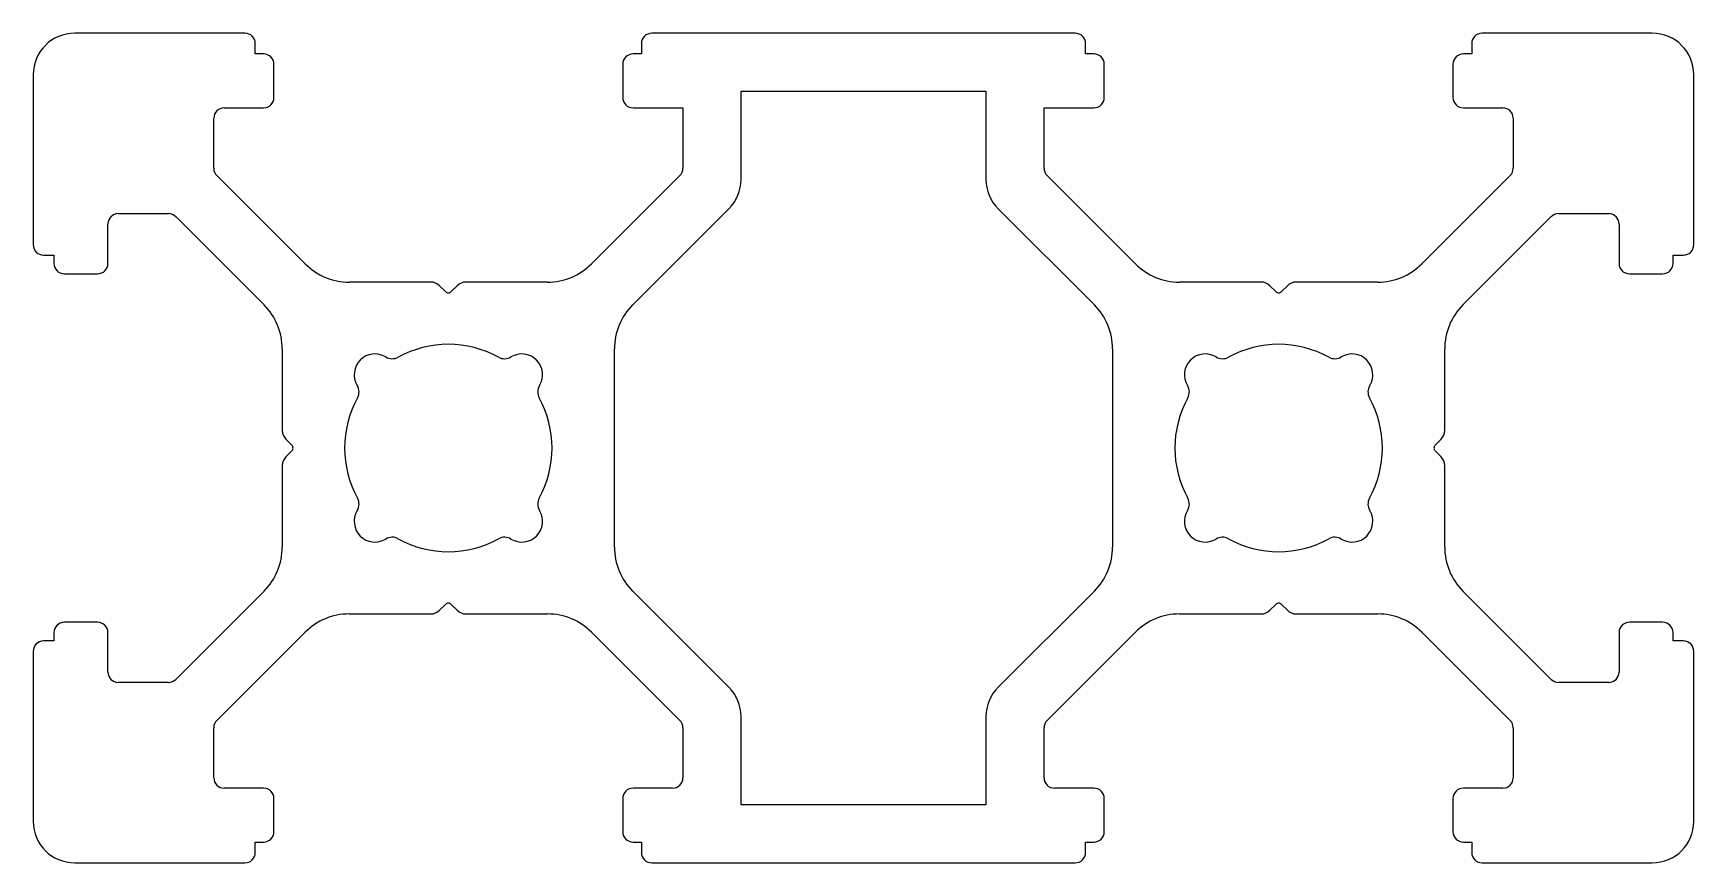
# Model space of a CAD drawing. Extents: x 1722.6 to 1762.6, y 912.4 to 932.4.
import ezdxf

# ---------------------------------------------------------------- set-up
doc = ezdxf.new("R2010")
doc.units = 0
doc.layers.get('0').update_dxf_attribs({"linetype": 'CONTINUOUS'})

msp = doc.modelspace()

# ---------------------------------------------------------------- linework, layer by layer
for p, q in [((1727.733, 932.434), (1723.633, 932.434)), ((1747.733, 932.434), (1737.533, 932.434)), ((1761.633, 932.434), (1757.533, 932.434)), ((1727.983, 931.934), (1727.983, 932.184)), ((1737.283, 932.184), (1737.283, 931.934)), ((1747.983, 931.934), (1747.983, 932.184)), ((1757.283, 932.184), (1757.283, 931.934)), ((1728.183, 931.934), (1727.983, 931.934)), ((1728.433, 930.884), (1728.433, 931.684)), ((1736.833, 931.684), (1736.833, 930.884)), ((1737.283, 931.934), (1737.083, 931.934)), ((1748.183, 931.934), (1747.983, 931.934)), ((1748.433, 930.884), (1748.433, 931.684)), ((1756.833, 931.684), (1756.833, 930.884)), ((1757.283, 931.934), (1757.083, 931.934)), ((1722.633, 931.434), (1722.633, 927.334)), ((1762.633, 927.334), (1762.633, 931.434)), ((1739.683, 931.034), (1745.583, 931.034)), ((1739.683, 928.908), (1739.683, 931.034)), ((1745.583, 931.034), (1745.583, 928.908)), ((1727.233, 930.634), (1728.183, 930.634)), ((1737.083, 930.634), (1738.283, 930.634)), ((1738.283, 930.634), (1738.283, 929.178)), ((1746.983, 930.634), (1748.183, 930.634)), ((1746.983, 929.178), (1746.983, 930.634)), ((1757.083, 930.634), (1758.033, 930.634)), ((1726.983, 929.178), (1726.983, 930.384)), ((1758.283, 930.384), (1758.283, 929.178)), ((1729.184, 926.874), (1727.056, 929.001)), ((1738.21, 929.001), (1736.083, 926.874)), ((1749.184, 926.874), (1747.056, 929.001)), ((1758.21, 929.001), (1756.083, 926.874)), ((1724.683, 928.084), (1725.89, 928.084)), ((1726.066, 928.011), (1728.194, 925.884)), ((1737.073, 925.884), (1739.39, 928.201)), ((1745.876, 928.201), (1748.194, 925.884)), ((1757.073, 925.884), (1759.2, 928.011)), ((1759.377, 928.084), (1760.583, 928.084)), ((1724.433, 926.884), (1724.433, 927.834)), ((1760.833, 927.834), (1760.833, 926.884)), ((1722.883, 927.084), (1723.133, 927.084)), ((1723.133, 927.084), (1723.133, 926.884)), ((1762.133, 927.084), (1762.383, 927.084)), ((1762.133, 926.884), (1762.133, 927.084)), ((1723.383, 926.634), (1724.183, 926.634)), ((1732.209, 926.434), (1730.244, 926.434)), ((1735.022, 926.434), (1733.057, 926.434)), ((1752.209, 926.434), (1750.244, 926.434)), ((1755.022, 926.434), (1753.057, 926.434)), ((1761.083, 926.634), (1761.883, 926.634)), ((1732.562, 926.205), (1732.421, 926.346)), ((1732.845, 926.346), (1732.704, 926.205)), ((1752.562, 926.205), (1752.421, 926.346)), ((1752.845, 926.346), (1752.704, 926.205)), ((1728.633, 924.823), (1728.633, 922.858)), ((1736.633, 920.045), (1736.633, 924.823)), ((1748.633, 924.823), (1748.633, 920.045)), ((1756.633, 922.858), (1756.633, 924.823)), ((1728.721, 922.646), (1728.862, 922.505)), ((1756.404, 922.505), (1756.545, 922.646)), ((1728.633, 922.01), (1728.633, 920.045)), ((1728.862, 922.363), (1728.721, 922.222)), ((1756.545, 922.222), (1756.404, 922.363)), ((1756.633, 920.045), (1756.633, 922.01)), ((1728.194, 918.985), (1726.066, 916.857)), ((1739.39, 916.667), (1737.073, 918.985)), ((1748.194, 918.985), (1745.876, 916.667)), ((1759.2, 916.857), (1757.073, 918.985)), ((1730.244, 918.434), (1732.209, 918.434)), ((1732.421, 918.522), (1732.562, 918.663)), ((1732.704, 918.663), (1732.845, 918.522)), ((1733.057, 918.434), (1735.022, 918.434)), ((1750.244, 918.434), (1752.209, 918.434)), ((1752.421, 918.522), (1752.562, 918.663)), ((1752.704, 918.663), (1752.845, 918.522)), ((1753.057, 918.434), (1755.022, 918.434)), ((1724.183, 918.234), (1723.383, 918.234)), ((1761.883, 918.234), (1761.083, 918.234)), ((1723.133, 917.784), (1722.883, 917.784)), ((1723.133, 917.984), (1723.133, 917.784)), ((1724.433, 917.034), (1724.433, 917.984)), ((1727.056, 915.867), (1729.184, 917.995)), ((1736.083, 917.995), (1738.21, 915.867)), ((1747.056, 915.867), (1749.184, 917.995)), ((1756.083, 917.995), (1758.21, 915.867)), ((1760.833, 917.984), (1760.833, 917.034)), ((1762.133, 917.784), (1762.133, 917.984)), ((1762.383, 917.784), (1762.133, 917.784)), ((1722.633, 917.534), (1722.633, 913.434)), ((1762.633, 913.434), (1762.633, 917.534)), ((1725.89, 916.784), (1724.683, 916.784)), ((1760.583, 916.784), (1759.377, 916.784)), ((1726.983, 914.484), (1726.983, 915.691)), ((1738.283, 915.691), (1738.283, 914.484)), ((1739.683, 913.834), (1739.683, 915.96)), ((1745.583, 915.96), (1745.583, 913.834)), ((1746.983, 914.484), (1746.983, 915.691)), ((1758.283, 915.691), (1758.283, 914.484)), ((1728.183, 914.234), (1727.233, 914.234)), ((1738.033, 914.234), (1737.083, 914.234)), ((1748.183, 914.234), (1747.233, 914.234)), ((1758.033, 914.234), (1757.083, 914.234)), ((1728.433, 913.184), (1728.433, 913.984)), ((1736.833, 913.984), (1736.833, 913.184)), ((1745.583, 913.834), (1739.683, 913.834)), ((1748.433, 913.184), (1748.433, 913.984)), ((1756.833, 913.984), (1756.833, 913.184)), ((1727.983, 912.684), (1727.983, 912.934)), ((1727.983, 912.934), (1728.183, 912.934)), ((1737.083, 912.934), (1737.283, 912.934)), ((1737.283, 912.934), (1737.283, 912.684)), ((1747.983, 912.934), (1748.183, 912.934)), ((1747.983, 912.684), (1747.983, 912.934)), ((1757.083, 912.934), (1757.283, 912.934)), ((1757.283, 912.934), (1757.283, 912.684)), ((1723.633, 912.434), (1727.733, 912.434)), ((1737.533, 912.434), (1747.733, 912.434)), ((1757.533, 912.434), (1761.633, 912.434))]:
    msp.add_line(p, q)
for centre, radius, start, end in [((1723.633, 931.434), 1, 90, 180), ((1727.733, 932.184), 0.25, 360, 90), ((1737.533, 932.184), 0.25, 90, 180), ((1747.733, 932.184), 0.25, 360, 90), ((1757.533, 932.184), 0.25, 90, 180), ((1761.633, 931.434), 1, 360, 90), ((1728.183, 931.684), 0.25, 0, 90), ((1737.083, 931.684), 0.25, 90, 180), ((1748.183, 931.684), 0.25, 0, 90), ((1757.083, 931.684), 0.25, 90, 180), ((1728.183, 930.884), 0.25, 270, 0), ((1737.083, 930.884), 0.25, 180, 270), ((1748.183, 930.884), 0.25, 270, 0), ((1757.083, 930.884), 0.25, 180, 270), ((1727.233, 930.384), 0.25, 90, 180), ((1758.033, 930.384), 0.25, 0, 90), ((1727.233, 929.178), 0.25, 180, 224.9999), ((1738.033, 929.178), 0.25, 315.0001, 0), ((1738.683, 928.908), 1, 315.0001, 0.0001), ((1746.583, 928.908), 1, 179.9999, 224.9999), ((1747.233, 929.178), 0.25, 180, 224.9999), ((1758.033, 929.178), 0.25, 314.9999, 359.9999), ((1724.683, 927.834), 0.25, 90, 180), ((1725.89, 927.834), 0.25, 44.9999, 90), ((1759.377, 927.834), 0.25, 90.0001, 135.0001), ((1760.583, 927.834), 0.25, 0, 90), ((1722.883, 927.334), 0.25, 180, 270), ((1762.383, 927.334), 0.25, 270, 0), ((1723.383, 926.884), 0.25, 180, 270), ((1724.183, 926.884), 0.25, 270, 0), ((1730.244, 927.934), 1.5, 225, 270.0001), ((1735.022, 927.934), 1.5, 270, 315), ((1750.244, 927.934), 1.5, 225, 270), ((1755.022, 927.934), 1.5, 270, 315), ((1761.083, 926.884), 0.25, 180, 270), ((1761.883, 926.884), 0.25, 270, 0), ((1732.209, 926.134), 0.3, 45.0001, 90.0003), ((1733.057, 926.134), 0.3, 89.9997, 134.9999), ((1752.209, 926.134), 0.3, 45.0001, 89.9999), ((1753.057, 926.134), 0.3, 90.0001, 134.9999), ((1732.633, 926.276), 0.1, 224.9996, 315.0004), ((1752.633, 926.276), 0.1, 224.9996, 315.0004), ((1727.133, 924.823), 1.5, 359.9999, 44.9999), ((1738.133, 924.823), 1.5, 135, 180), ((1747.133, 924.823), 1.5, 360, 45), ((1758.133, 924.823), 1.5, 135, 180), ((1732.633, 922.434), 2.5, 61.1134, 118.8866), ((1752.633, 922.434), 2.5, 61.1134, 118.8866), ((1730.865, 924.202), 0.5, 58.7388, 211.2612), ((1731.281, 924.886), 0.3, 238.739, 298.8866), ((1733.986, 924.886), 0.3, 241.1134, 301.261), ((1734.401, 924.202), 0.5, 328.7391, 121.2608), ((1750.865, 924.202), 0.5, 58.739, 211.261), ((1751.281, 924.886), 0.3, 238.739, 298.8866), ((1753.986, 924.886), 0.3, 241.1135, 301.261), ((1754.401, 924.202), 0.5, 328.7389, 121.2611), ((1732.633, 922.434), 2.5, 151.1134, 208.8866), ((1730.182, 923.787), 0.3, 331.1136, 31.2612), ((1735.085, 923.787), 0.3, 148.7392, 208.8867), ((1732.633, 922.434), 2.5, 331.1134, 28.8866), ((1752.633, 922.434), 2.5, 151.1134, 208.8866), ((1750.182, 923.787), 0.3, 331.1134, 31.261), ((1755.085, 923.787), 0.3, 148.739, 208.8865), ((1752.633, 922.434), 2.5, 331.1134, 28.8866), ((1728.933, 922.858), 0.3, 180.0001, 224.9999), ((1756.333, 922.858), 0.3, 315.0001, 359.9999), ((1728.792, 922.434), 0.1, 314.9996, 45.0004), ((1756.475, 922.434), 0.1, 134.9996, 225.0004), ((1728.933, 922.01), 0.3, 135.0001, 179.9999), ((1756.333, 922.01), 0.3, 0.0001, 44.9999), ((1730.182, 921.082), 0.3, 328.7388, 28.8864), ((1735.085, 921.082), 0.3, 151.1134, 211.261), ((1750.182, 921.082), 0.3, 328.739, 28.8866), ((1755.085, 921.082), 0.3, 151.1134, 211.261), ((1730.865, 920.666), 0.5, 148.7388, 301.2612), ((1734.401, 920.666), 0.5, 238.739, 31.261), ((1750.865, 920.666), 0.5, 148.739, 301.261), ((1754.401, 920.666), 0.5, 238.739, 31.261), ((1727.133, 920.045), 1.5, 315.0001, 0.0001), ((1731.281, 919.983), 0.3, 61.1134, 121.261), ((1732.633, 922.434), 2.5, 241.1134, 298.8866), ((1733.986, 919.983), 0.3, 58.739, 118.8865), ((1738.133, 920.045), 1.5, 180, 225), ((1747.133, 920.045), 1.5, 315, 0), ((1751.281, 919.983), 0.3, 61.1134, 121.261), ((1752.633, 922.434), 2.5, 241.1134, 298.8866), ((1753.986, 919.983), 0.3, 58.739, 118.8865), ((1758.133, 920.045), 1.5, 180, 225), ((1730.244, 916.934), 1.5, 89.9999, 135), ((1732.209, 918.734), 0.3, 269.9997, 314.9999), ((1732.633, 918.593), 0.1, 44.9996, 135.0004), ((1733.057, 918.734), 0.3, 225.0001, 270.0003), ((1735.022, 916.934), 1.5, 45, 90), ((1750.244, 916.934), 1.5, 90, 135), ((1752.209, 918.734), 0.3, 270.0001, 314.9999), ((1752.633, 918.593), 0.1, 44.9996, 135.0004), ((1753.057, 918.734), 0.3, 225.0001, 269.9999), ((1755.022, 916.934), 1.5, 45, 90), ((1723.383, 917.984), 0.25, 90, 180), ((1724.183, 917.984), 0.25, 0, 90), ((1761.083, 917.984), 0.25, 90, 180), ((1761.883, 917.984), 0.25, 0, 90), ((1722.883, 917.534), 0.25, 90, 180), ((1762.383, 917.534), 0.25, 0, 90), ((1724.683, 917.034), 0.25, 180, 270), ((1725.89, 917.034), 0.25, 269.9999, 314.9999), ((1759.377, 917.034), 0.25, 225.0001, 270), ((1760.583, 917.034), 0.25, 270, 0), ((1738.683, 915.96), 1, 360, 44.9999), ((1746.583, 915.96), 1, 135.0001, 180), ((1727.233, 915.691), 0.25, 135.0001, 180.0001), ((1738.033, 915.691), 0.25, 359.9999, 44.9999), ((1747.233, 915.691), 0.25, 135.0001, 180.0001), ((1758.033, 915.691), 0.25, 0, 45.0001), ((1727.233, 914.484), 0.25, 180, 270), ((1738.033, 914.484), 0.25, 270, 0), ((1747.233, 914.484), 0.25, 180, 270), ((1758.033, 914.484), 0.25, 270, 0), ((1728.183, 913.984), 0.25, 0, 90), ((1737.083, 913.984), 0.25, 90, 180), ((1748.183, 913.984), 0.25, 0, 90), ((1757.083, 913.984), 0.25, 90, 180), ((1723.633, 913.434), 1, 180, 270), ((1761.633, 913.434), 1, 270, 0), ((1728.183, 913.184), 0.25, 270, 0), ((1737.083, 913.184), 0.25, 180, 270), ((1748.183, 913.184), 0.25, 270, 0), ((1757.083, 913.184), 0.25, 180, 270), ((1727.733, 912.684), 0.25, 270, 0), ((1737.533, 912.684), 0.25, 180, 270), ((1747.733, 912.684), 0.25, 270, 0), ((1757.533, 912.684), 0.25, 180, 270)]:
    msp.add_arc(centre, radius, start, end)

doc.saveas('drawing.dxf')
